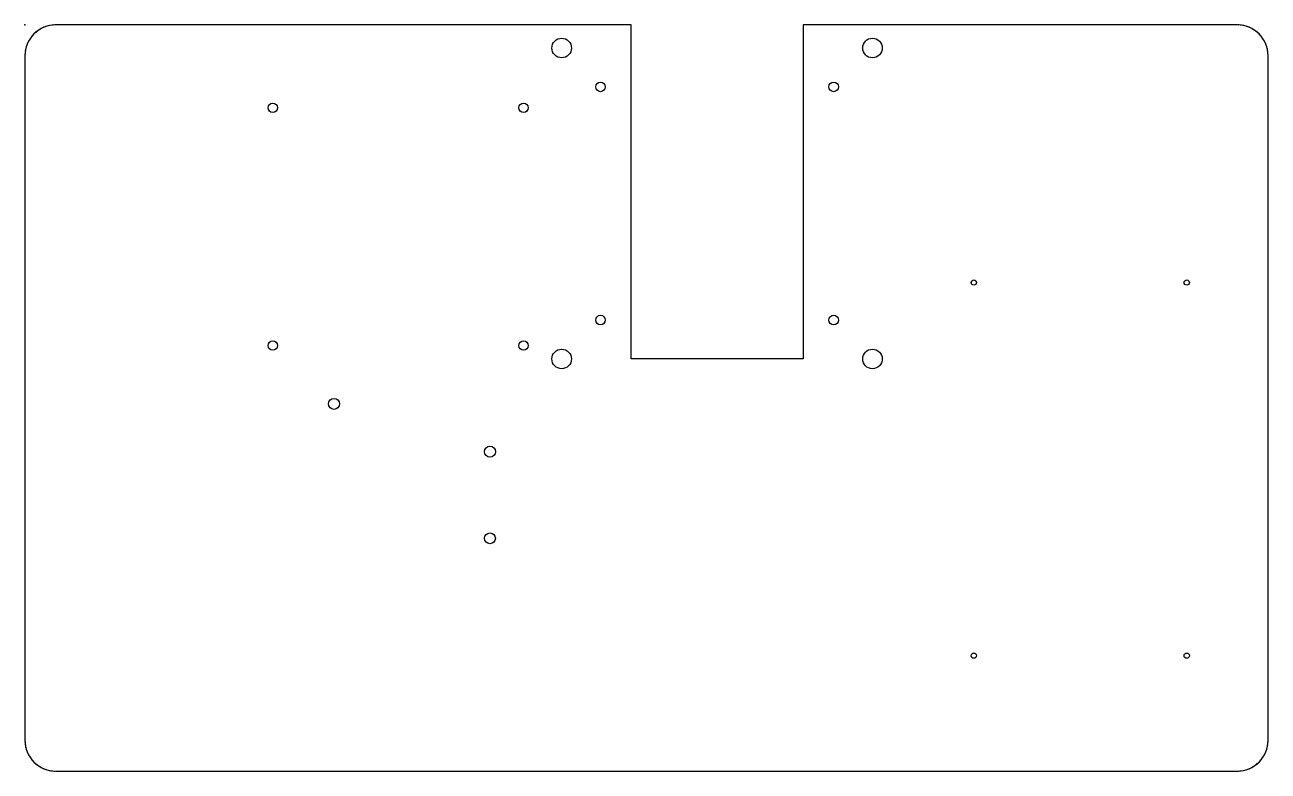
# Model space of a CAD drawing. Header units: millimetres. Extents: x 0 to 400, y -240 to 0.
import ezdxf

# ---------------------------------------------------------------- set-up
doc = ezdxf.new("R2010")
doc.units = ezdxf.units.MM
doc.linetypes.add('DASHED', pattern=[0.75, 0.5, -0.25])
doc.layers.get('0').update_dxf_attribs({"linetype": 'CONTINUOUS'})

msp = doc.modelspace()

# ---------------------------------------------------------------- linework, layer by layer
at = {"linetype": 'DASHED'}
for p, q in [((195.02, 0), (10, 0)), ((195.02, -107.44), (195.02, 0)), ((250.37, 0), (250.37, -107.44)), ((390, 0), (250.37, 0)), ((0, -10), (0, -230)), ((400, -230), (400, -10)), ((250.37, -107.44), (195.02, -107.44)), ((10, -240), (390, -240))]:
    msp.add_line(p, q, dxfattribs=at)
msp.add_lwpolyline([(195.02, -107.44), (195.02, 0), (10, 0, 0.414214), (0, -10), (0, -230, 0.414214), (10, -240), (390, -240, 0.414214), (400, -230), (400, -10, 0.414214), (390, 0), (250.37, 0), (250.37, -107.44)], format="xyb", close=True)
for centre, radius in [((172.7, -7.44), 3.15), ((172.7, -7.44), 3.15), ((272.7, -7.44), 3.15), ((272.7, -7.44), 3.15), ((185.2, -19.94), 1.55), ((185.2, -19.94), 1.55), ((260.2, -19.94), 1.55), ((260.2, -19.94), 1.55), ((79.76, -26.65), 1.5), ((79.76, -26.65), 1.5), ((160.46, -26.65), 1.5), ((160.46, -26.65), 1.5), ((305.31, -82.87), 0.85), ((305.31, -82.87), 0.85), ((373.81, -82.87), 0.85), ((373.81, -82.87), 0.85), ((185.2, -94.94), 1.55), ((185.2, -94.94), 1.55), ((260.2, -94.94), 1.55), ((260.2, -94.94), 1.55), ((79.76, -103.15), 1.5), ((79.76, -103.15), 1.5), ((160.46, -103.15), 1.5), ((160.46, -103.15), 1.5), ((172.7, -107.44), 3.15), ((172.7, -107.44), 3.15), ((272.7, -107.44), 3.15), ((272.7, -107.44), 3.15), ((99.46, -121.88), 1.77), ((99.46, -121.88), 1.77), ((149.63, -137.28), 1.77), ((149.63, -137.28), 1.77), ((149.63, -165.13), 1.74), ((149.63, -165.13), 1.74), ((305.31, -202.87), 0.85), ((305.31, -202.87), 0.85), ((373.81, -202.87), 0.85), ((373.81, -202.87), 0.85)]:
    msp.add_circle(centre, radius)
for centre, start, end in [((10, -10), 90, 180), ((390, -10), 0, 90), ((10, -230), 180, 270), ((390, -230), 270, 360)]:
    msp.add_arc(centre, 10, start, end, dxfattribs=at)
msp.add_point((0, 0))

doc.saveas('drawing.dxf')
